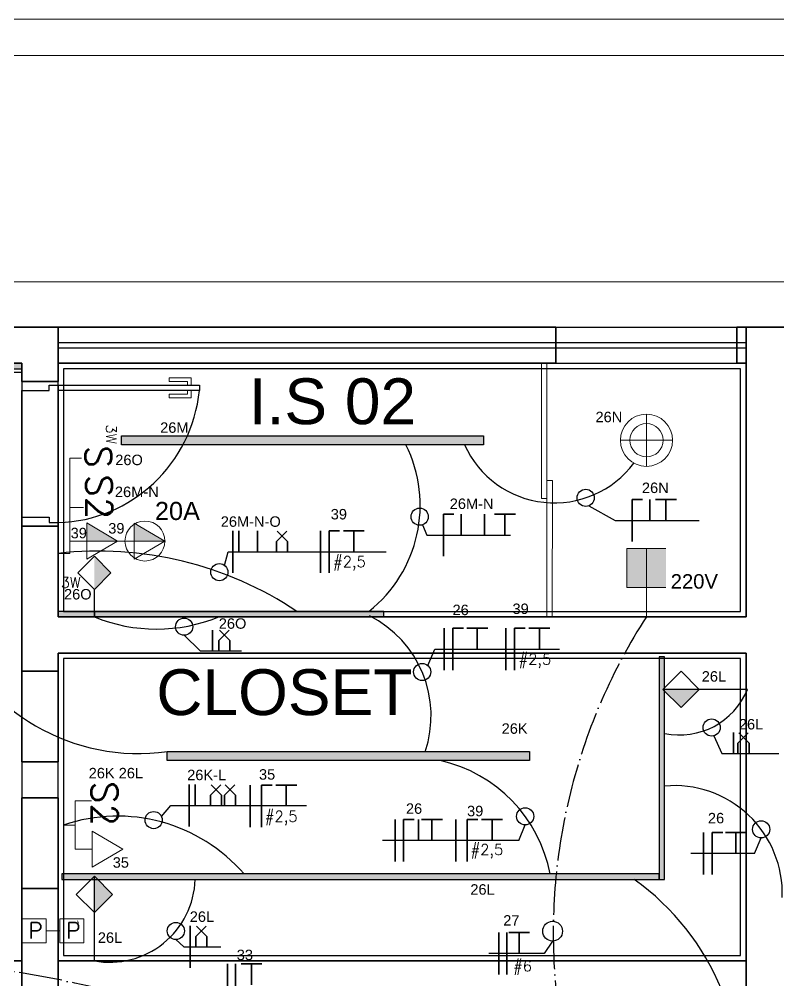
# Model space of a CAD drawing. Header units: millimetres. Extents: x 20625 to 81245, y 3427 to 18613.
# Drawn here: x 67290 to 67709, y 16390 to 16921 of the extents above; entities that cross this region are included whole.
import ezdxf

# ---------------------------------------------------------------- set-up
doc = ezdxf.new("R2010")
doc.units = ezdxf.units.MM
doc.linetypes.add('ACAD_ISO04W100', pattern=[30, 24, -3, 0, -3])
for name, color, linetype, lineweight in [('01', 1, 'Continuous', 9), ('EJEL05130C', 130, 'Continuous', 30), ('EJEL0550C', 50, 'Continuous', 35), ('EJEL0580C', 80, 'Continuous', 9), ('EJEL25170C', 170, 'Continuous', 25), ('EJEL25170TP', 10, 'ACAD_ISO04W100', 25), ('EJEL3040C', 40, 'Continuous', 9)]:
    doc.layers.add(name, color=color, linetype=linetype, lineweight=lineweight)
for name, color, linetype in [('1-ARQ-B', 2, 'Continuous'), ('1-ARQ-DEMOLIR', 12, 'Continuous'), ('1-MOBIL', 252, 'Continuous'), ('2-TXT-A', 7, 'Continuous'), ('ARQ-1-ILUMINAÇÃO', 2, 'Continuous'), ('ARQ-1-TRACEJADO', 20, 'Continuous'), ('ARQ-1-VISTA-01', 1, 'Continuous'), ('ARQ-4-TXT-02', 1, 'Continuous'), ('TOP', 4, 'Continuous'), ('TOPOGRAFIA', 2, 'Continuous')]:
    doc.layers.add(name, color=color, linetype=linetype)
doc.styles.add('ROMANSI', font='RomanS')
doc.styles.add('RSA', font='arial.ttf')
doc.styles.add('SR60', font='simplex', dxfattribs={"height": 0.15})
doc.styles.add('SR80', font='SIMPLEX', dxfattribs={"height": 0.1})

# ---------------------------------------------------------------- blocks, each defined once
blk = doc.blocks.new('A$C3D7A1D48')
at = {"layer": 'EJEL0580C'}
blk.add_line((6.63, 0), (-6.63, 0), dxfattribs=at)
at = {"layer": 'EJEL0580C', "style": 'SR80'}
blk.add_text('S2', height=21.161, rotation=270, dxfattribs=at).set_placement((6.64, 16.05))
blk = doc.blocks.new('interruptor e tomada baixa')
at = {"layer": 'EJEL0580C'}
for p, q in [((185702.31, 52790.41), (185712.29, 52807.31)), ((185712.29, 52807.31), (185722.26, 52790.41)), ((185712.29, 52790.41), (185702.31, 52790.41)), ((185702.31, 52790.41), (185722.26, 52790.41)), ((185712.29, 52790.41), (185712.29, 52781.06)), ((185685.66, 52781.06), (185712.29, 52781.06)), ((185712.29, 52781.06), (185698.97, 52781.06)), ((185698.97, 52781.06), (185698.97, 52774.58))]:
    blk.add_line(p, q, dxfattribs=at)
at = {"layer": 'EJEL0580C', "xscale": 0.67988, "yscale": 0.67988, "zscale": 0.67988, "rotation": 90}
blk.add_blockref('A$C3D7A1D48', (185685.66, 52785.57), dxfattribs=at)
blk = doc.blocks.new('A$C0AE3526C')
at = {"layer": 'EJEL0580C'}
h = blk.add_hatch(color=256, dxfattribs=at)
h.dxf.hatch_style = 1
h.paths.add_polyline_path([(47.61, 15.87), (15.87, 15.87), (15.87, -15.87), (47.61, -15.87)])
h = blk.add_hatch(color=256, dxfattribs=at)
h.dxf.hatch_style = 1
h.paths.add_polyline_path([(47.61, -15.87), (47.61, 0), (15.87, 0), (15.87, -15.87)])
for p, q in [((15.87, 15.87), (47.61, 15.87)), ((15.87, -15.87), (15.87, 15.87)), ((15.87, -15.87), (15.87, 15.87)), ((47.61, -15.87), (47.61, 15.87)), ((47.61, -15.87), (47.61, 15.87)), ((-7.92, 0), (47.61, 0)), ((0, 0), (47.61, 0))]:
    blk.add_line(p, q, dxfattribs=at)
blk = doc.blocks.new('YTFTYF')
at = {"layer": 'EJEL0580C'}
for radius in [5.5, 3.5]:
    blk.add_circle((0, 0), radius, dxfattribs=at)
blk = doc.blocks.new('guygyug')
at = {"layer": 'EJEL0580C'}
for p, q in [((0, -189.5), (0, 189.5)), ((189.5, 0), (-189.5, 0))]:
    blk.add_line(p, q, dxfattribs=at)
at = {"layer": 'EJEL3040C', "xscale": 34.45206340576645, "yscale": 34.45206340576645, "zscale": 34.45206340576645}
blk.add_blockref('YTFTYF', (0, 0), dxfattribs=at)
blk = doc.blocks.new('20A')
at = {"layer": 'EJEL0580C'}
h = blk.add_hatch(color=256, dxfattribs=at)
h.dxf.hatch_style = 1
h.paths.add_polyline_path([(186237.21, 52208.46), (186237.21, 52218.43), (186220.31, 52208.46)])
for p, q in [((186220.31, 52208.46), (186237.21, 52218.43)), ((186237.21, 52198.49), (186237.21, 52218.43)), ((186246.56, 52208.46), (186219.93, 52208.46)), ((186237.21, 52198.49), (186220.31, 52208.46)), ((186237.21, 52208.46), (186246.56, 52208.46)), ((186237.21, 52208.46), (186237.21, 52198.49))]:
    blk.add_line(p, q, dxfattribs=at)
blk.add_circle((186231.36, 52208.46), 11.04, dxfattribs=at)
blk = doc.blocks.new('A$C4247474B')
at = {"layer": 'EJEL0580C'}
for p, q in [((0, 0), (31.7, 0)), ((0, 0), (0, -31.7)), ((31.7, 0), (31.7, -31.7)), ((0, -31.7), (31.7, -31.7))]:
    blk.add_line(p, q, dxfattribs=at)
at = {"layer": 'EJEL0580C', "style": 'SR80'}
blk.add_text('P', height=21.2, rotation=270, dxfattribs=at).set_placement((5.5, -8.3))
blk = doc.blocks.new('caixa alta')
at = {"layer": 'EJEL0580C'}
blk.add_arc((203472.7, 35116.8), 5.64, 344.7678, 31.771, dxfattribs=at)
at = {"layer": 'EJEL0580C', "xscale": 1.154827054658877, "yscale": 1.154827054658877, "zscale": 1.154827054658877, "rotation": 90}
blk.add_blockref('A$C4247474B', (203450.4, 35086.2), dxfattribs=at)
blk = doc.blocks.new('RETORNO CRUZADO')
at = {"layer": 'EJEL0550C', "ltscale": 0.015}
for p, q in [((13746.71, 16801.42), (13753.73, 16808.44)), ((13754.23, 16801.42), (13747.21, 16808.44)), ((13746.71, 16794.4), (13746.71, 16801.42)), ((13754.23, 16794.4), (13754.23, 16801.42))]:
    blk.add_line(p, q, dxfattribs=at)

msp = doc.modelspace()

# ---------------------------------------------------------------- hatches: boundary and pattern name
at = {"layer": '1-ARQ-DEMOLIR', "true_color": 0xd63dce, "transparency": 33554559}
h = msp.add_hatch(color=213, dxfattribs=at)
h.dxf.hatch_style = 1
h.paths.add_polyline_path([(67546.26, 16690.59), (67346.26, 16690.59), (67346.26, 16685.59), (67546.26, 16685.59)])
h = msp.add_hatch(color=213, dxfattribs=at)
h.dxf.hatch_style = 1
h.paths.add_polyline_path([(67571.57, 16516.18), (67371.57, 16516.18), (67371.57, 16511.18), (67571.57, 16511.18)])
at = {"layer": 'ARQ-1-VISTA-01'}
h = msp.add_hatch(color=256, dxfattribs=at)
h.dxf.hatch_style = 1
h.paths.add_polyline_path([(66731.26, 16730.58), (66731.26, 16727.58), (67291.26, 16727.58), (67291.26, 16730.58)])
h = msp.add_hatch(color=256, dxfattribs=at)
h.dxf.hatch_style = 1
h.paths.add_polyline_path([(67311.26, 16593.59), (67311.26, 16590.59), (67491.26, 16590.59), (67491.26, 16593.59)])
h = msp.add_hatch(color=256, dxfattribs=at)
h.dxf.hatch_style = 1
h.paths.add_polyline_path([(67646.26, 16568.58), (67643.26, 16568.58), (67643.26, 16445.58), (67646.26, 16445.58)])
h = msp.add_hatch(color=256, dxfattribs=at)
h.dxf.hatch_style = 1
h.paths.add_polyline_path([(67313.26, 16448.58), (67313.26, 16445.58), (67643.26, 16445.58), (67643.26, 16448.58)])
at = {"layer": 'EJEL05130C', "ltscale": 0.35}
h = msp.add_hatch(color=256, dxfattribs=at)
h.dxf.hatch_style = 1
h.paths.add_polyline_path([(67331.26, 16605.74), (67331.26, 16624.03), (67340.4, 16614.88)])
h = msp.add_hatch(color=256, dxfattribs=at)
h.dxf.hatch_style = 1
h.paths.add_polyline_path([(67645.3, 16550.55), (67665.37, 16550.55), (67655.33, 16540.51)])
h = msp.add_hatch(color=256, dxfattribs=at)
h.dxf.hatch_style = 1
h.paths.add_polyline_path([(67645.3, 16550.55), (67665.37, 16550.55), (67655.33, 16540.51)])
h = msp.add_hatch(color=256, dxfattribs=at)
h.dxf.hatch_style = 1
h.paths.add_polyline_path([(67331.26, 16447.39), (67331.26, 16427.32), (67341.29, 16437.35)])
h = msp.add_hatch(color=256, dxfattribs=at)
h.dxf.hatch_style = 1
h.paths.add_polyline_path([(67331.26, 16447.39), (67331.26, 16427.32), (67341.29, 16437.35)])
at = {"layer": 'EJEL0580C'}
h = msp.add_hatch(color=256, dxfattribs=at)
h.dxf.hatch_style = 1
h.paths.add_polyline_path([(67343.98, 16632.43), (67327.08, 16642.41), (67327.08, 16632.43)])
at = {"layer": 'EJEL0580C', "transparency": 33554559}
h = msp.add_hatch(color=256, dxfattribs=at)
h.dxf.hatch_style = 1
h.paths.add_polyline_path([(67311.26, 16593.58), (67311.26, 16590.58), (67491.26, 16590.58), (67491.26, 16593.58)])

# ---------------------------------------------------------------- linework, layer by layer
at = {"layer": '01', "color": 252, "true_color": 0x939598}
for p, q in [((67578.25, 16655.96), (67578.31, 16730.59)), ((67581.26, 16590.59), (67581.26, 16730.59)), ((67581.26, 16665.96), (67584.26, 16665.95)), ((67584.2, 16590.59), (67584.26, 16665.95)), ((67578.25, 16655.96), (67581.25, 16655.96))]:
    msp.add_line(p, q, dxfattribs=at)
for points in [[(67382.76, 16718.59), (67382.76, 16720.59), (67372.51, 16720.59), (67372.51, 16722.59), (67384.76, 16722.59), (67384.76, 16718.59)], [(67382.76, 16715.59), (67382.76, 16713.59), (67372.51, 16713.59), (67372.51, 16711.59), (67384.76, 16711.59), (67384.76, 16715.59)]]:
    msp.add_lwpolyline(points, dxfattribs=at)
at = {"layer": '1-ARQ-B', "color": 252, "true_color": 0x939598}
for p, q in [((67311.26, 16750.59), (67691.26, 16750.59)), ((67586.26, 16750.59), (67686.26, 16750.59)), ((67586.26, 16750.59), (67686.26, 16750.59)), ((67311.26, 16730.59), (67691.26, 16730.59)), ((67586.26, 16730.59), (67686.26, 16730.59)), ((67586.26, 16730.59), (67686.26, 16730.59))]:
    msp.add_line(p, q, dxfattribs=at)
at = {"layer": '1-ARQ-DEMOLIR', "color": 213, "true_color": 0xd63dce, "transparency": 33554559}
for points in [[(67346.26, 16690.59), (67546.26, 16690.59), (67546.26, 16685.59), (67346.26, 16685.59)], [(67371.57, 16511.18), (67371.57, 16516.18), (67571.57, 16516.18), (67571.57, 16511.18)]]:
    msp.add_lwpolyline(points, close=True, dxfattribs=at)
at = {"layer": '1-MOBIL', "linetype": 'Continuous'}
msp.add_lwpolyline([(66731.26, 16730.58), (67291.26, 16730.58), (67291.26, 16725.58), (66731.26, 16725.58), (66731.26, 16730.58)], dxfattribs=at)
at = {"layer": 'ARQ-1-ILUMINAÇÃO', "color": 252, "true_color": 0x939598}
for points in [[(67314.26, 16593.59), (67688.26, 16593.59), (67688.26, 16727.59), (67314.26, 16727.59)], [(67314.26, 16403.59), (67688.26, 16403.59), (67688.26, 16567.59), (67314.26, 16567.59)]]:
    msp.add_lwpolyline(points, close=True, dxfattribs=at)
at = {"layer": 'ARQ-1-TRACEJADO', "color": 252, "true_color": 0x939598}
for p, q in [((67311.26, 16742.09), (67691.26, 16742.09)), ((67586.26, 16742.09), (67686.26, 16742.09)), ((67586.26, 16742.09), (67686.26, 16742.09)), ((67311.26, 16739.09), (67691.26, 16739.09)), ((67586.26, 16739.09), (67686.26, 16739.09)), ((67586.26, 16739.09), (67686.26, 16739.09))]:
    msp.add_line(p, q, dxfattribs=at)
msp.add_arc((67308.76, 16723.43), 80.88, 271.7713, 354.4357, dxfattribs=at)
at = {"layer": 'ARQ-1-VISTA-01'}
for points in [[(67291.26, 16727.58), (67291.26, 16730.58), (66731.26, 16730.58), (66731.26, 16727.58)], [(67491.26, 16590.59), (67491.26, 16593.59), (67311.26, 16593.59), (67311.26, 16590.59)], [(67643.26, 16445.58), (67646.26, 16445.58), (67646.26, 16568.58), (67643.26, 16568.58)], [(67643.26, 16445.58), (67643.26, 16448.58), (67313.26, 16448.58), (67313.26, 16445.58)]]:
    msp.add_lwpolyline(points, close=True, dxfattribs=at)
at = {"layer": 'ARQ-4-TXT-02', "color": 252, "true_color": 0x939598}
for p, q in [((67291.26, 16720.59), (67291.26, 16640.59)), ((67291.26, 16720.59), (67291.26, 16640.59)), ((67311.26, 16640.59), (67311.26, 16720.59)), ((67311.26, 16640.59), (67311.26, 16720.59)), ((67291.26, 16640.59), (67291.26, 16715.59)), ((67311.26, 16718.59), (67311.26, 16640.59)), ((67291.26, 16560.59), (67291.26, 16490.59)), ((67291.26, 16560.59), (67291.26, 16490.59)), ((67311.26, 16490.59), (67311.26, 16560.59)), ((67311.26, 16490.59), (67311.26, 16560.59))]:
    msp.add_line(p, q, dxfattribs=at)
for points in [[(67291.26, 16720.59), (67291.26, 16715.59), (67306.26, 16715.59), (67306.26, 16718.59), (67311.26, 16718.59), (67311.26, 16720.59)], [(67311.26, 16718.59), (67389.26, 16718.59), (67389.26, 16715.59), (67311.26, 16715.59)], [(67291.26, 16645.59), (67306.26, 16645.59), (67306.26, 16642.59), (67311.26, 16642.59)]]:
    msp.add_lwpolyline(points, dxfattribs=at)
at = {"layer": 'EJEL05130C'}
for p, q in [((67604.33, 16651.84), (67619.01, 16643.74)), ((67512.62, 16641.41), (67514.85, 16635.68)), ((67619.01, 16643.74), (67665.33, 16643.74)), ((67514.85, 16635.68), (67561.18, 16635.68)), ((67403.24, 16618.99), (67405.2, 16626.47)), ((67405.2, 16626.47), (67492.55, 16626.47)), ((67331.26, 16593.58), (67331.26, 16590.59)), ((67380.85, 16580.38), (67389.69, 16571.74)), ((67389.69, 16571.74), (67412.57, 16571.74)), ((67515.53, 16563.66), (67519.33, 16572.73)), ((67519.33, 16572.73), (67588.25, 16572.73)), ((67673.44, 16524.85), (67677.81, 16515.21)), ((67677.81, 16515.21), (67709.3, 16515.21)), ((67368.36, 16480.28), (67373.42, 16486.42)), ((67373.42, 16486.42), (67448.54, 16486.42)), ((67565.67, 16467.14), (67569.24, 16475.68)), ((67565.67, 16467.14), (67490.5, 16467.14)), ((67696.01, 16459.96), (67699.59, 16468.5)), ((67696.01, 16459.96), (67660.8, 16459.96)), ((67376.28, 16412.38), (67380.73, 16408.35)), ((67380.73, 16408.35), (67401.14, 16408.35)), ((67584.4, 16411.57), (67579.72, 16404.71)), ((67579.72, 16404.71), (67549.23, 16404.71))]:
    msp.add_line(p, q, dxfattribs=at)
at = {"layer": 'EJEL05130C', "ltscale": 0.35}
for p, q in [((67322.11, 16614.88), (67331.26, 16624.03)), ((67331.26, 16624.03), (67340.4, 16614.88)), ((67331.26, 16605.74), (67322.11, 16614.88)), ((67340.4, 16614.88), (67331.26, 16605.74)), ((67331.26, 16590.59), (67331.26, 16605.74)), ((67645.3, 16550.55), (67655.33, 16560.59)), ((67645.3, 16550.55), (67655.33, 16560.59)), ((67655.33, 16560.59), (67665.37, 16550.55)), ((67655.33, 16560.59), (67665.37, 16550.55)), ((67655.33, 16540.51), (67645.3, 16550.55)), ((67692.1, 16550.55), (67645.3, 16550.55)), ((67655.33, 16540.51), (67645.3, 16550.55)), ((67692.1, 16550.55), (67645.3, 16550.55)), ((67665.37, 16550.55), (67655.33, 16540.51)), ((67665.37, 16550.55), (67655.33, 16540.51)), ((67331.26, 16447.39), (67321.22, 16437.35)), ((67331.26, 16447.39), (67321.22, 16437.35)), ((67341.29, 16437.35), (67331.26, 16447.39)), ((67331.26, 16427.32), (67331.26, 16447.39)), ((67331.26, 16400.59), (67331.26, 16447.39)), ((67341.29, 16437.35), (67331.26, 16447.39)), ((67321.22, 16437.35), (67331.26, 16427.32)), ((67321.22, 16437.35), (67331.26, 16427.32)), ((67331.26, 16427.32), (67341.29, 16437.35)), ((67331.26, 16427.32), (67341.29, 16437.35)), ((67331.26, 16400.59), (67331.26, 16427.32))]:
    msp.add_line(p, q, dxfattribs=at)
at = {"layer": 'EJEL05130C'}
for centre in [(67602.7, 16656.3), (67510.99, 16645.87), (67400.32, 16615.25), (67380.85, 16585.12), (67512.34, 16560.16), (67672.26, 16529.45), (67364.03, 16478.35), (67569.24, 16480.42), (67699.59, 16473.24), (67376.28, 16417.12)]:
    msp.add_circle(centre, 4.74, dxfattribs=at)
at = {"layer": 'EJEL05130C', "ltscale": 0.35}
msp.add_circle((67584.4, 16417.01), 5.44, dxfattribs=at)
at = {"layer": 'EJEL0550C', "ltscale": 0.015}
for p, q in [((67628.27, 16632.17), (67628.27, 16655.32)), ((67628.27, 16655.32), (67634.05, 16655.32)), ((67638.07, 16643.74), (67638.07, 16655.32)), ((67652.79, 16655.32), (67641.22, 16655.32)), ((67647.01, 16643.74), (67647.01, 16655.32)), ((67524.11, 16624.1), (67524.11, 16647.25)), ((67524.11, 16647.25), (67529.9, 16647.25)), ((67533.91, 16635.68), (67533.91, 16647.25)), ((67546.75, 16635.68), (67546.75, 16647.25)), ((67563.82, 16647.25), (67552.25, 16647.25)), ((67558.04, 16635.68), (67558.04, 16647.25)), ((67407.68, 16614.9), (67407.68, 16638.05)), ((67411.11, 16626.47), (67411.11, 16638.05)), ((67421.37, 16626.47), (67421.37, 16638.05)), ((67456.14, 16614.9), (67456.14, 16638.05)), ((67460.92, 16614.9), (67460.92, 16638.05)), ((67460.92, 16638.05), (67466.71, 16638.05)), ((67480.37, 16638.05), (67468.8, 16638.05)), ((67474.58, 16626.47), (67474.58, 16638.05)), ((67396.58, 16571.74), (67396.58, 16583.31)), ((67524.57, 16561.16), (67524.57, 16584.31)), ((67529.35, 16561.16), (67529.35, 16584.31)), ((67529.35, 16584.31), (67535.13, 16584.31)), ((67548.54, 16584.31), (67536.96, 16584.31)), ((67542.75, 16572.73), (67542.75, 16584.31)), ((67558.65, 16561.16), (67558.65, 16584.31)), ((67563.43, 16561.16), (67563.43, 16584.31)), ((67563.43, 16584.31), (67569.22, 16584.31)), ((67582.88, 16584.31), (67571.31, 16584.31)), ((67577.09, 16572.73), (67577.09, 16584.31)), ((67684.26, 16515.21), (67684.26, 16526.78)), ((67383.67, 16474.85), (67383.67, 16498)), ((67387, 16486.42), (67387, 16498)), ((67417.24, 16474.48), (67417.24, 16497.63)), ((67423.63, 16474.48), (67423.63, 16497.63)), ((67423.63, 16497.63), (67429.42, 16497.63)), ((67443.07, 16497.65), (67431.49, 16497.65)), ((67437.28, 16486.42), (67437.28, 16497.65)), ((67497.34, 16455.56), (67497.34, 16478.71)), ((67502.11, 16455.56), (67502.11, 16478.71)), ((67502.11, 16478.71), (67507.9, 16478.71)), ((67510.33, 16467.14), (67510.33, 16478.71)), ((67523.49, 16478.71), (67511.92, 16478.71)), ((67517.7, 16467.14), (67517.7, 16478.71)), ((67530.89, 16455.55), (67530.89, 16478.7)), ((67537.28, 16455.55), (67537.28, 16478.7)), ((67537.28, 16478.7), (67543.07, 16478.7)), ((67556.72, 16478.71), (67545.14, 16478.71)), ((67550.93, 16467.14), (67550.93, 16478.71)), ((67667.84, 16448.38), (67667.84, 16471.53)), ((67672.62, 16448.38), (67672.62, 16471.53)), ((67672.62, 16471.53), (67678.41, 16471.53)), ((67691.46, 16471.53), (67679.89, 16471.53)), ((67685.67, 16459.96), (67685.67, 16471.53)), ((67384.23, 16396.78), (67384.23, 16419.92)), ((67554.71, 16393.14), (67554.71, 16416.29)), ((67559.17, 16393.14), (67559.17, 16416.29)), ((67571.71, 16416.29), (67560.14, 16416.29)), ((67565.93, 16404.71), (67565.93, 16416.29)), ((67404.76, 16375.79), (67404.76, 16398.94)), ((67409.27, 16375.79), (67409.27, 16398.94)), ((67423.86, 16398.94), (67412.29, 16398.94)), ((67418.08, 16387.36), (67418.08, 16398.94))]:
    msp.add_line(p, q, dxfattribs=at)
at = {"layer": 'EJEL0580C', "color": 0}
msp.add_line((67636.26, 16692.59), (67636.26, 16683.59), dxfattribs=at)
at = {"layer": 'EJEL0580C'}
for p, q in [((67317.74, 16678.28), (67317.74, 16625.59)), ((67317.74, 16678.28), (67324.13, 16678.28)), ((67325.3, 16650.88), (67317.74, 16650.88)), ((67327.08, 16622.46), (67327.08, 16642.41)), ((67343.98, 16632.43), (67327.08, 16642.41)), ((67317.74, 16625.59), (67317.74, 16638.52)), ((67327.08, 16632.43), (67317.74, 16632.43)), ((67327.08, 16632.43), (67327.08, 16622.46)), ((67327.08, 16622.46), (67343.98, 16632.43)), ((67327.08, 16632.43), (67343.98, 16632.43)), ((67317.74, 16625.59), (67311.26, 16625.59)), ((67304.58, 16417.25), (67312.16, 16417.25))]:
    msp.add_line(p, q, dxfattribs=at)
at = {"layer": 'EJEL0580C', "transparency": 33554559}
msp.add_lwpolyline([(67491.26, 16590.58), (67491.26, 16593.58), (67311.26, 16593.58), (67311.26, 16590.58)], close=True, dxfattribs=at)
at = {"layer": 'EJEL25170C'}
for centre, radius, start, end in [((67436.74, 16652.1), 74.51, 308.2577, 26.7104), ((67585.47, 16708.09), 54.59, 204.3494, 323.3303), ((67333.74, 16430.53), 196.35, 56.1445, 96.5765), ((67365.61, 16674.61), 90.78, 247.7643, 292.2338), ((67455.71, 16535.97), 61.58, 341.1146, 63.4983), ((67355.66, 16627.78), 112.73, 201.2908, 278.1175), ((67654.46, 16566.06), 40.71, 258.3701, 337.5979), ((67505.08, 16433.79), 79.32, 10.7538, 77.3694), ((67651.67, 16437.75), 59.63, 357.916, 95.2065), ((67344.07, 16388.11), 92.42, 40.8713, 108.822), ((67339.74, 16447.05), 47.23, 259.6467, 358.2235), ((67548.03, 16331.26), 140.35, 350.4977, 54.5499)]:
    msp.add_arc(centre, radius, start, end, dxfattribs=at)
at = {"layer": 'EJEL25170TP'}
for centre, radius, start, end in [((67906.89, 16415.95), 322.12, 147.1706, 219.6102), ((67175.55, 15711.48), 692.23, 46.13777, 84.55306), ((67962.99, 16110.93), 318.2, 114.4552, 161.7491)]:
    msp.add_arc(centre, radius, start, end, dxfattribs=at)
at = {"layer": 'TOP', "color": 252, "lineweight": 35, "true_color": 0x939598}
for p, q in [((66711.26, 16750.59), (67586.26, 16750.59)), ((66711.26, 16750.59), (67586.26, 16750.59)), ((66731.26, 16750.59), (67311.26, 16750.59)), ((67311.26, 16720.59), (67311.26, 16750.59)), ((67586.26, 16730.59), (67586.26, 16750.59)), ((67586.26, 16730.59), (67586.26, 16750.59)), ((67686.26, 16750.59), (68261.26, 16750.59)), ((67686.26, 16730.59), (67686.26, 16750.59)), ((67686.26, 16750.59), (68261.26, 16750.59)), ((67686.26, 16730.59), (67686.26, 16750.59)), ((67691.26, 16750.59), (68261.26, 16750.59)), ((67691.26, 16590.59), (67691.26, 16750.59)), ((66731.26, 16730.59), (67291.26, 16730.59)), ((66731.26, 16730.59), (67291.26, 16730.59)), ((66731.26, 16730.59), (67291.26, 16730.59)), ((67291.26, 16720.59), (67291.26, 16730.59)), ((67291.26, 16720.59), (67291.26, 16730.59)), ((67291.26, 16720.59), (67291.26, 16730.59)), ((67311.26, 16720.59), (67311.26, 16730.59)), ((67586.26, 16730.59), (67311.26, 16730.59)), ((67311.26, 16720.59), (67311.26, 16730.59)), ((67586.26, 16730.59), (67311.26, 16730.59)), ((67686.26, 16730.59), (67691.26, 16730.59)), ((67686.26, 16730.59), (67691.26, 16730.59)), ((67691.26, 16590.59), (67691.26, 16730.59)), ((67691.26, 16590.59), (67691.26, 16730.59)), ((67291.26, 16720.59), (67311.26, 16720.59)), ((67291.26, 16720.59), (67311.26, 16720.59)), ((67291.26, 16720.59), (67311.26, 16720.59)), ((67291.26, 16510.59), (67291.26, 16640.59)), ((67291.26, 16640.59), (67311.26, 16640.59)), ((67291.26, 16560.59), (67291.26, 16640.59)), ((67291.26, 16640.59), (67311.26, 16640.59)), ((67291.26, 16560.59), (67291.26, 16640.59)), ((67291.26, 16640.59), (67311.26, 16640.59)), ((67311.26, 16590.59), (67311.26, 16640.59)), ((67311.26, 16590.59), (67311.26, 16640.59)), ((67311.26, 16590.59), (67311.26, 16640.59)), ((67311.26, 16590.59), (67691.26, 16590.59)), ((67311.26, 16590.59), (67691.26, 16590.59)), ((67311.26, 16590.59), (67691.26, 16590.59)), ((67311.26, 16510.59), (67311.26, 16570.59)), ((67311.26, 16570.59), (67691.26, 16570.59)), ((67311.26, 16560.59), (67311.26, 16570.59)), ((67311.26, 16570.59), (67691.26, 16570.59)), ((67311.26, 16560.59), (67311.26, 16570.59)), ((67311.26, 16570.59), (67691.26, 16570.59)), ((67691.26, 16380.59), (67691.26, 16570.59)), ((67691.26, 16400.59), (67691.26, 16570.59)), ((67691.26, 16400.59), (67691.26, 16570.59)), ((67311.26, 16560.59), (67291.26, 16560.59)), ((67311.26, 16560.59), (67291.26, 16560.59)), ((67311.26, 16510.59), (67291.26, 16510.59)), ((67291.26, 16400.59), (67291.26, 16490.59)), ((67311.26, 16490.59), (67291.26, 16490.59)), ((67291.26, 16400.59), (67291.26, 16490.59)), ((67311.26, 16490.59), (67291.26, 16490.59)), ((67311.26, 16400.59), (67311.26, 16490.59)), ((67311.26, 16400.59), (67311.26, 16490.59)), ((67291.26, 16380.59), (67291.26, 16440.59)), ((67311.26, 16440.59), (67291.26, 16440.59)), ((67311.26, 16380.59), (67311.26, 16440.59)), ((67281.26, 16400.59), (67291.26, 16400.59)), ((67281.26, 16400.59), (67291.26, 16400.59)), ((67311.26, 16400.59), (67691.26, 16400.59)), ((67311.26, 16400.59), (67691.26, 16400.59))]:
    msp.add_line(p, q, dxfattribs=at)
at = {"layer": 'TOP', "lineweight": 35}
msp.add_line((66731.26, 16730.58), (67291.26, 16730.58), dxfattribs=at)
at = {"layer": 'TOPOGRAFIA', "color": 252, "lineweight": 15, "true_color": 0x939598}
for p, q in [((66077.43, 16900.59), (68963.53, 16900.59)), ((66077.43, 16900.59), (68963.53, 16900.59)), ((66107.47, 16900.59), (68963.53, 16900.59)), ((66731.26, 16775.59), (68311.26, 16775.59)), ((66731.26, 16775.59), (68311.26, 16775.59)), ((66731.26, 16775.59), (68311.26, 16775.59))]:
    msp.add_line(p, q, dxfattribs=at)
for points in [[(66056.42, 16920.59), (68982.52, 16920.59), (69052.48, 15583.01), (66121.26, 15600.83)], [(66056.42, 16920.59), (68982.52, 16920.59), (69052.48, 15583.01), (66121.26, 15600.83)], [(66086.46, 16920.59), (68982.52, 16920.59), (69052.48, 15583.01), (66121.26, 15600.83)]]:
    msp.add_lwpolyline(points, dxfattribs=at)

# ---------------------------------------------------------------- block references
at = {"layer": 'EJEL0580C', "xscale": -1}
msp.add_blockref('20A', (253590.55, -35576.03), dxfattribs=at)
at = {"layer": 'EJEL0580C', "rotation": 90}
for name, p, xscale, yscale, zscale in [('A$C0AE3526C', (67636.22, 16595.97), 0.67988, 0.67988, 0.67988), ('A$C4247474B', (67291.26, 16410.59), 0.4196875216040609, 0.4196875216040609, 0.4196875216040609)]:
    msp.add_blockref(name, p, dxfattribs=dict(at, xscale=xscale, yscale=yscale, zscale=zscale))
at = {"layer": 'EJEL0580C', "rotation": 270}
msp.add_blockref('interruptor e tomada baixa', (14539.67, 202174.56), dxfattribs=at)
at = {"layer": 'EJEL0580C', "xscale": 0.363420236745347, "yscale": 0.363420236745347, "zscale": 0.363420236745347}
msp.add_blockref('caixa alta', (-6625.82, 3659.55), dxfattribs=at)
at = {"layer": 'EJEL25170C', "xscale": 0.8129442994000741, "yscale": 0.8129442994000741, "zscale": 0.8129442994000741}
for p in [(56256.52, 2973.56), (56224.68, 2918.82), (56511.49, 2862.29), (56220.12, 2833.51), (56227.76, 2833.51), (56212, 2755.44)]:
    msp.add_blockref('RETORNO CRUZADO', p, dxfattribs=at)
at = {"layer": 'EJEL3040C', "xscale": 0.0760503925194413, "yscale": 0.0760503925194413, "zscale": 0.0760503925194413}
msp.add_blockref('guygyug', (67636.26, 16688.09), dxfattribs=at)

# ---------------------------------------------------------------- texts
at = {"layer": '2-TXT-A', "color": 2, "true_color": 0xf1eb1f, "char_height": 25.312, "width": 549.5577, "attachment_point": 1, "style": 'RSA'}
for s, insert in [('I.S 02', (67416.59, 16722.28)), ('CLOSET', (67365.46, 16561.64))]:
    msp.add_mtext(s, dxfattribs=dict(at, insert=insert))
at = {"layer": 'ARQ-1-VISTA-01', "insert": (67364.72, 16643.9), "char_height": 10, "width": 66.2629, "attachment_point": 7, "style": 'RSA'}
msp.add_mtext('20A', dxfattribs=at)
at = {"layer": 'ARQ-4-TXT-02', "insert": (67383.1, 16614.15), "char_height": 8, "width": 559.1604, "attachment_point": 1, "style": 'RSA'}
msp.add_mtext('\\pxqc;220V', dxfattribs=at)
at = {"layer": 'EJEL05130C', "ltscale": 0.35, "char_height": 5.772, "width": 77.572, "attachment_point": 1, "style": 'RSA'}
for s, insert in [('26N', (67608.1, 16703.84)), ('26M', (67367.61, 16697.97)), ('26O', (67342.81, 16680.12)), ('26M-N', (67342.62, 16662.49)), ('26N', (67633.75, 16664.72)), ('26M-N', (67527.58, 16655.92)), ('26M-N-O', (67401.09, 16646.07)), ('39', (67461.84, 16650.15)), ('39', (67338.93, 16642.35)), ('39', (67318.16, 16639.74)), ('26O', (67314.5, 16605.94)), ('39', (67562.24, 16597.92)), ('26', (67529.13, 16597.3)), ('26O', (67399.99, 16589.77)), ('26L', (67666.79, 16560.58)), ('26K', (67556.25, 16531.78)), ('26L', (67687.3, 16534.17)), ('26K 26L', (67328.12, 16507.19)), ('26K-L', (67382.54, 16506.16)), ('35', (67422.2, 16506.46)), ('26', (67503.38, 16487.58)), ('39', (67537.14, 16486.24)), ('26', (67670.21, 16482.33)), ('35', (67341.41, 16457.83)), ('26L', (67538.96, 16442.93)), ('26L', (67383.95, 16427.91)), ('27', (67557.14, 16425.84)), ('26L', (67333.18, 16416.34)), ('33', (67409.92, 16406.78))]:
    msp.add_mtext(s, dxfattribs=dict(at, insert=insert))
at = {"layer": 'EJEL0580C'}
for s, height, style, p in [('3W', 5.755, 'SR60', (67337.71, 16696.78)), ('S', 14.39, 'SR80', (67326.42, 16685.27)), ('S2', 14.387, 'SR80', (67326.76, 16669.15))]:
    msp.add_text(s, height=height, rotation=270, dxfattribs=dict(at, style=style)).set_placement(p)
at = {"layer": 'EJEL0580C', "style": 'SR60'}
msp.add_text('3W', height=5.755, dxfattribs=at).set_placement((67312.8, 16606.65))
at = {"layer": 'EJEL3040C', "ltscale": 0.1, "attachment_point": 1, "style": 'ROMANSI'}
for s, width, gutter_width, insert, char_height in [('#2,5', 21.7247, 0.371, (67463.14, 16624), 5.935), ('#2,5', 21.7247, 0.371, (67565.61, 16570.19), 5.935), ('#2,5', 21.7247, 0.371, (67425.43, 16483.37), 5.935), ('#2,5', 21.7247, 0.371, (67539.07, 16465.03), 5.935), ('#6', 21.5081, 0.367, (67562.62, 16400.71), 5.876)]:
    msp.add_mtext_dynamic_manual_height_columns(s, width=width, gutter_width=gutter_width, heights=[0], dxfattribs=dict(at, insert=insert, char_height=char_height))

doc.saveas('drawing.dxf')
